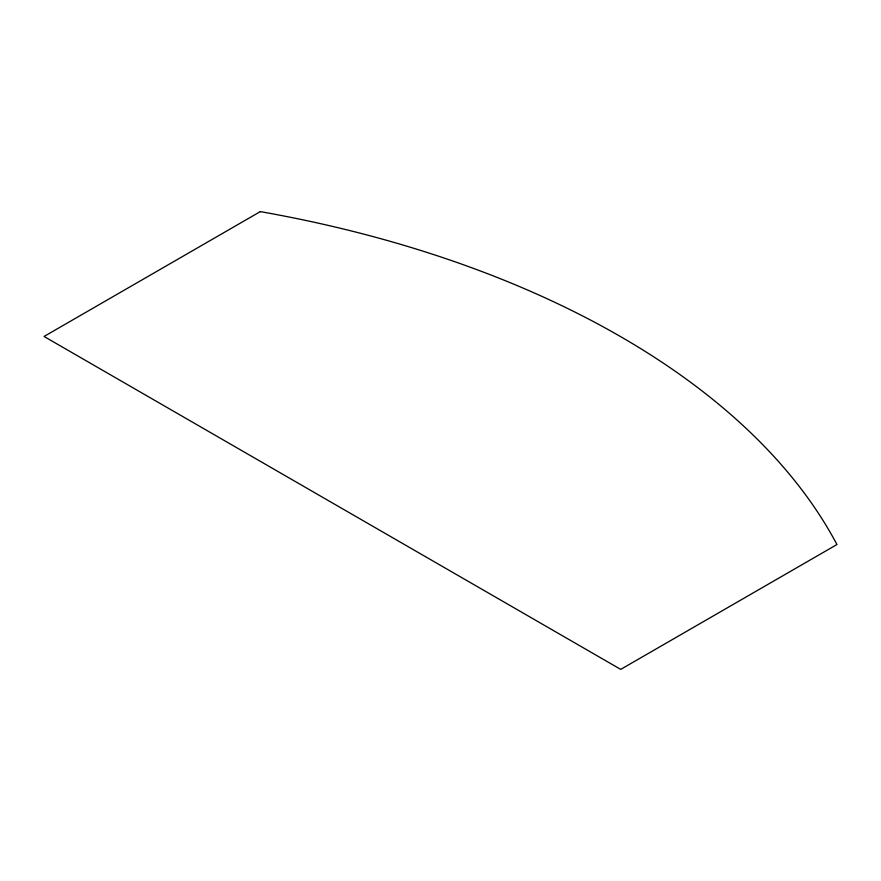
<?xml version="1.0" encoding="UTF-8"?>
<svg xmlns="http://www.w3.org/2000/svg" width="881" height="881" viewBox="0 0 881 881"><rect width="100%" height="100%" fill="white"/><g stroke="black" fill="none" stroke-linecap="round" stroke-linejoin="round"><path stroke-width="1.32" d="M260.291 211.616L44.05 336.465L620.709 669.384L836.95 544.535A868.49 501.421 0 0 0 260.291 211.616"/></g></svg>
